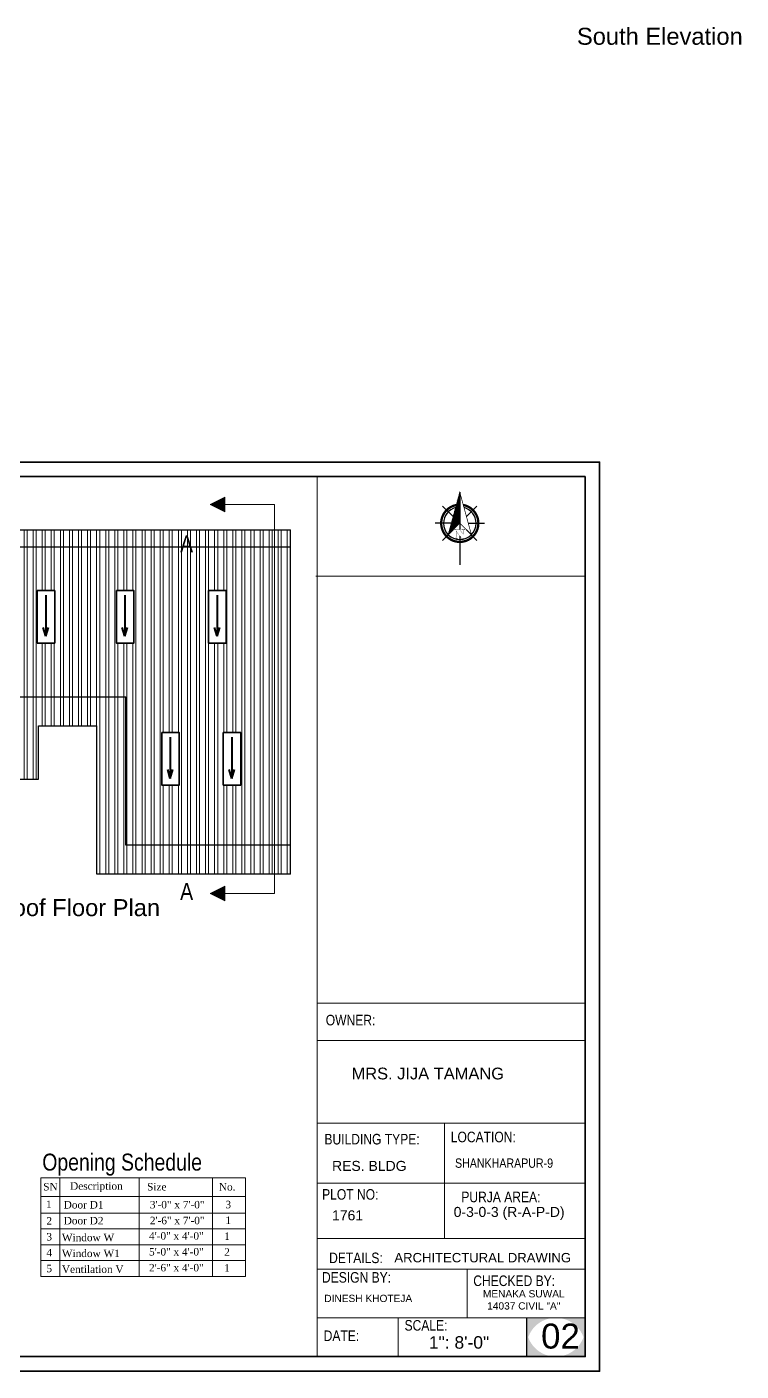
# Model space of a CAD drawing. Header units: inches. Extents: x 367408 to 389323, y -53247 to -41521.
# Drawn here: x 377001 to 377591, y -53247 to -52137 of the extents above; entities that cross this region are included whole.
import ezdxf

# ---------------------------------------------------------------- set-up
doc = ezdxf.new("R2010")
doc.units = ezdxf.units.IN
doc.header["$LTSCALE"] = 2
doc.header["$MEASUREMENT"] = 0
doc.layers.get('0').update_dxf_attribs({"linetype": 'CONTINUOUS'})
for name, color, linetype, lineweight in [('DIM_LINE', 173, 'CONTINUOUS', 20), ('DIMENTION', 140, 'CONTINUOUS', 0), ('door', 20, 'CONTINUOUS', 35), ('OUTLINE', 1, 'CONTINUOUS', 25), ('Rebars', 1, 'CONTINUOUS', 13), ('Siteplan', 7, 'CONTINUOUS', 30), ('steps', 253, 'CONTINUOUS', 20), ('TEXT', 181, 'CONTINUOUS', 25), ('WALL - A', 1, 'CONTINUOUS', 40)]:
    doc.layers.add(name, color=color, linetype=linetype, lineweight=lineweight)
doc.layers.add('Normal Wall', color=7, linetype='CONTINUOUS', lineweight=35, true_color=0xffaf89)
doc.layers.add('Rear Wall', color=7, linetype='CONTINUOUS', lineweight=20, true_color=0xd4e480)
doc.styles.get("Standard").update_dxf_attribs({"font": 'ARIALN.TTF'})
doc.styles.add('SwissBT', font='swiss.ttf', dxfattribs={"height": 12})
doc.styles.add('TIMES', font='times.ttf')
pattern_1 = [(90, (543.521, -1078.864), (-7.5, 0), []), (90, (546.021, -1076.364), (-7.5, 0), [])]

# ---------------------------------------------------------------- blocks, each defined once
blk = doc.blocks.new('*X29')
at = {"color": 0}
for p, q in [((146.95, -410.95), (147.62, -410.29)), ((147.15, -410.22), (147.62, -409.76)), ((147.35, -409.49), (147.62, -409.23)), ((147.55, -408.76), (147.62, -408.7)), ((144.76, -418.98), (147.62, -416.12)), ((144.96, -418.25), (147.62, -415.59)), ((145.16, -417.52), (147.62, -415.06)), ((145.36, -416.79), (147.62, -414.53)), ((145.56, -416.06), (147.62, -414)), ((145.76, -415.33), (147.62, -413.47)), ((145.96, -414.6), (147.62, -412.94)), ((146.16, -413.87), (147.62, -412.41)), ((146.36, -413.14), (147.62, -411.88)), ((146.55, -412.41), (147.62, -411.35)), ((146.75, -411.68), (147.62, -410.82)), ((142.76, -426.28), (147.62, -421.42)), ((142.96, -425.55), (147.62, -420.89)), ((143.16, -424.82), (147.62, -420.36)), ((143.36, -424.09), (147.62, -419.83)), ((143.56, -423.36), (147.62, -419.3)), ((143.76, -422.63), (147.62, -418.77)), ((143.96, -421.9), (147.62, -418.24)), ((144.16, -421.17), (147.62, -417.71)), ((144.36, -420.44), (147.62, -417.18)), ((144.56, -419.71), (147.62, -416.65))]:
    blk.add_line(p, q, dxfattribs=at)
blk = doc.blocks.new('NORTH_15')
for p, q in [((-2.87, 2.87), (-7.37, 7.37)), ((0, 3.66), (0, 10.62)), ((2.87, 2.87), (7.37, 7.37)), ((-13.37, 0), (2.72, 0)), ((5.49, 0), (17.83, 0)), ((-2.87, -2.87), (-7.37, -7.37)), ((0, -3.66), (0, -10.62)), ((2.87, -2.87), (7.37, -7.37))]:
    blk.add_line(p, q)
at = {"const_width": 1}
for points in [[(0, -8, 1), (0, 8, 0.359415), (-7.86, 1.52, 1)], [(-7.86, -1.52, 0.359415), (0, -8, 1)]]:
    blk.add_lwpolyline(points, format="xyb", dxfattribs=at)
for points, const_width in [([(4.96, -5.01), (-13.37, 0), (4.9, 5), (0, 0), (4.96, -5.01)], 0.3), ([(5.93, -1.55), (6, -1.55), (6.07, -1.54), (6.13, -1.53), (6.17, -1.52), (6.22, -1.51), (6.26, -1.49), (6.28, -1.47), (6.3, -1.45), (6.32, -1.42), (6.33, -1.39), (6.35, -1.34), (6.36, -1.29), (6.37, -1.23), (6.38, -1.16), (6.38, -1.08), (6.38, -1), (6.54, -1), (6.54, -2.34), (6.38, -2.34), (6.38, -2.3), (6.38, -2.23), (6.38, -2.16), (6.37, -2.09), (6.36, -2.04), (6.35, -1.99), (6.33, -1.95), (6.32, -1.91), (6.3, -1.88), (6.28, -1.86), (6.26, -1.83), (6.22, -1.81), (6.18, -1.8), (6.13, -1.78), (6.07, -1.77), (6.01, -1.76), (5.95, -1.76), (2.66, -1.76), (2.66, -2.34), (2.5, -2.34), (2.5, -0.16), (4.71, 1.44), (3.14, 1.44), (3.07, 1.44), (3, 1.43), (2.94, 1.42), (2.89, 1.41), (2.85, 1.4), (2.81, 1.38), (2.78, 1.36), (2.76, 1.34), (2.74, 1.31), (2.72, 1.27), (2.7, 1.22), (2.69, 1.17), (2.68, 1.11), (2.67, 1.04), (2.66, 0.97), (2.66, 0.89), (2.66, 0.87), (2.5, 0.87), (2.5, 2.21), (2.66, 2.21), (2.66, 2.17), (2.66, 2.09), (2.67, 2.03), (2.68, 1.97), (2.69, 1.91), (2.7, 1.86), (2.71, 1.82), (2.73, 1.78), (2.75, 1.76), (2.77, 1.74), (2.8, 1.72), (2.85, 1.7), (2.89, 1.68), (2.94, 1.67), (3, 1.66), (3.07, 1.66), (3.14, 1.66), (6.54, 1.66), (6.54, 0.75), (3.33, -1.55), (5.93, -1.55), (5.93, -1.55)], 0.1)]:
    blk.add_lwpolyline(points, dxfattribs=dict(const_width=const_width))
for start, end in [(90, 164.97304), (270, 90), (195.02696, 270)]:
    blk.add_arc((0, 0), 7, start, end)
at = {"rotation": 90}
blk.add_blockref('*X29', (-421.89, -147.62), dxfattribs=at)
blk = doc.blocks.new('A$C0BDB7EE9')
at = {"layer": 'Siteplan', "xscale": 2.999999999999779, "yscale": 2.999999999999779, "zscale": 2.999999999999779, "rotation": 247.8612575918487}
blk.add_blockref('NORTH_15', (20.2, 49.5), dxfattribs=at)
blk = doc.blocks.new('A$C327B4BBD')
at = {"layer": 'DIMENTION', "ltscale": 0.3, "xscale": 1.171875000000082, "yscale": 1.171875000000082, "zscale": 1.171875000000082, "rotation": 112.1387424081494}
blk.add_blockref('A$C0BDB7EE9', (16.1, 0), dxfattribs=at)

msp = doc.modelspace()

# ---------------------------------------------------------------- hatches: boundary and pattern name
at = {"linetype": 'ByBlock', "lineweight": 5}
for points in [[(377152.3, -52531.4), (377164.3, -52537.4), (377164.3, -52525.4)], [(377152.3, -52852.6), (377164.3, -52858.6), (377164.3, -52846.6)]]:
    msp.add_hatch(color=7, dxfattribs=at).paths.add_polyline_path(points)
msp.add_hatch(color=0).paths.add_polyline_path([(377462.2, -53202.8), (377437.9, -53202.8, -0.414214), (377462.2, -53227.1)])
at = {"layer": 'DIM_LINE'}
h = msp.add_hatch(dxfattribs=at)
h.set_pattern_fill('ANSI32', color=256, scale=20, angle=45)
h.set_pattern_definition(pattern_1)
h.paths.add_polyline_path([(377205.4, -52836.6), (377205.4, -52812.6), (377082.6, -52812.6), (377082.6, -52690.2), (376986.6, -52690.2), (376986.6, -52734.2), (376910.6, -52734.2), (376910.6, -52690.2), (376910.6, -52566.2), (377205.4, -52566.2), (377205.4, -52552.2), (376896.6, -52552.2), (376896.6, -52758.2), (377010.6, -52758.2), (377010.6, -52714.2), (377058.6, -52714.2), (377058.6, -52836.6)])
h = msp.add_hatch(dxfattribs=at)
h.set_pattern_fill('ANSI32', color=256, scale=20, angle=45)
h.set_pattern_definition(pattern_1)
h.paths.add_polyline_path([(377218.6, -52566.2), (377218.6, -52552.2), (377205.4, -52552.2), (377205.4, -52566.2)])
h = msp.add_hatch(dxfattribs=at)
h.set_pattern_fill('ANSI32', color=256, scale=20, angle=45)
h.set_pattern_definition(pattern_1)
h.paths.add_polyline_path([(377082.6, -52690.2), (377082.6, -52812.6), (377205.4, -52812.6), (377205.4, -52566.2), (376910.6, -52566.2), (376910.6, -52690.2), (376910.6, -52734.2), (376986.6, -52734.2), (376986.6, -52690.2)])
h.paths.add_polyline_path([(377126.8, -52719.7), (377126.8, -52763), (377112.3, -52763), (377112.3, -52719.7)], flags=16)
h.paths.add_polyline_path([(377151, -52645.8), (377151, -52602.5), (377165.5, -52602.5), (377165.5, -52645.8)], flags=16)
h.paths.add_polyline_path([(377163.1, -52719.7), (377177.6, -52719.7), (377177.6, -52763), (377163.1, -52763)], flags=16)
h.paths.add_polyline_path([(377089.3, -52645.8), (377074.8, -52645.8), (377074.8, -52602.5), (377089.3, -52602.5)], flags=16)
h.paths.add_polyline_path([(377023.9, -52645.8), (377009.5, -52645.8), (377009.5, -52602.5), (377023.9, -52602.5)], flags=16)
h.paths.add_polyline_path([(376955.2, -52645.8), (376940.8, -52645.8), (376940.8, -52602.5), (376955.2, -52602.5)], flags=16)
h = msp.add_hatch(dxfattribs=at)
h.set_pattern_fill('ANSI32', color=256, scale=20, angle=45)
h.set_pattern_definition(pattern_1)
h.paths.add_polyline_path([(377218.6, -52566.2), (377205.4, -52566.2), (377205.4, -52812.6), (377218.6, -52812.6)])
h = msp.add_hatch(dxfattribs=at)
h.set_pattern_fill('ANSI32', color=256, scale=20, angle=45)
h.set_pattern_definition(pattern_1)
h.paths.add_polyline_path([(377218.6, -52812.6), (377205.4, -52812.6), (377205.4, -52836.6), (377218.6, -52836.6)])
at = {"layer": 'TEXT'}
for points in [[(377437.9, -53202.8), (377413.6, -53202.8), (377413.6, -53227.1, -0.414214)], [(377437.9, -53202.8), (377413.6, -53202.8), (377413.6, -53227.1, -0.414214)], [(377462.2, -53202.8), (377437.9, -53202.8, -0.414214), (377462.2, -53227.1)], [(377413.6, -53210.6), (377413.6, -53234.9), (377437.9, -53234.9, -0.414214)], [(377413.6, -53210.6), (377413.6, -53234.9), (377437.9, -53234.9, -0.414214)], [(377462.2, -53210.6, -0.414214), (377437.9, -53234.9), (377462.2, -53234.9)], [(377462.2, -53210.6, -0.414214), (377437.9, -53234.9), (377462.2, -53234.9)]]:
    msp.add_hatch(color=0, dxfattribs=at).paths.add_polyline_path(points)

# ---------------------------------------------------------------- linework, layer by layer
at = {"color": 7, "linetype": 'ByBlock', "lineweight": 5}
for p, q in [((377152.3, -52531.4), (377164.3, -52525.4)), ((377164.3, -52537.4), (377164.3, -52525.4)), ((377164.3, -52537.4), (377152.3, -52531.4)), ((377205.4, -52531.4), (377164.3, -52531.4)), ((377205.4, -52852.6), (377205.4, -52531.4)), ((377152.3, -52852.6), (377164.3, -52846.6)), ((377164.3, -52858.6), (377164.3, -52846.6)), ((377164.3, -52858.6), (377152.3, -52852.6)), ((377205.4, -52852.6), (377164.3, -52852.6))]:
    msp.add_line(p, q, dxfattribs=at)
at = {"color": 0}
msp.add_line((377413.6, -53202.8), (377413.6, -53234.9), dxfattribs=at)
msp.add_line((377413.6, -53202.8), (377413.6, -53234.9), dxfattribs=at)
at = {"layer": 'DIM_LINE'}
for points in [[(377009.5, -52645.8), (377023.9, -52645.8), (377023.9, -52602.5), (377009.5, -52602.5)], [(377074.8, -52645.8), (377089.3, -52645.8), (377089.3, -52602.5), (377074.8, -52602.5)], [(377151, -52645.8), (377165.5, -52645.8), (377165.5, -52602.5), (377151, -52602.5)], [(377112.3, -52763), (377126.8, -52763), (377126.8, -52719.7), (377112.3, -52719.7)], [(377163.1, -52763), (377177.6, -52763), (377177.6, -52719.7), (377163.1, -52719.7)]]:
    msp.add_lwpolyline(points, close=True, dxfattribs=at)
at = {"layer": 'door', "ltscale": 0.5}
for points in [[(377009.5, -52602.5), (377023.9, -52602.5), (377023.9, -52645.8), (377009.5, -52645.8)], [(377074.8, -52602.5), (377089.3, -52602.5), (377089.3, -52645.8), (377074.8, -52645.8)], [(377151, -52602.5), (377165.5, -52602.5), (377165.5, -52645.8), (377151, -52645.8)], [(377112.3, -52719.7), (377126.8, -52719.7), (377126.8, -52763), (377112.3, -52763)], [(377163.1, -52719.7), (377177.6, -52719.7), (377177.6, -52763), (377163.1, -52763)]]:
    msp.add_lwpolyline(points, close=True, dxfattribs=at)
at = {"layer": 'Normal Wall'}
for points in [[(376416.1, -52496.3), (377474.1, -52496.3), (377474.1, -53246.9), (376416.1, -53246.9)], [(376416.1, -52496.3), (377474.1, -52496.3), (377474.1, -53246.9), (376416.1, -53246.9)], [(377462.2, -52508.2), (376439.9, -52508.2), (376439.9, -53234.9), (377462.2, -53234.9)], [(377462.2, -52508.2), (376439.9, -52508.2), (376439.9, -53234.9), (377462.2, -53234.9)]]:
    msp.add_lwpolyline(points, close=True, dxfattribs=at)
at = {"layer": 'OUTLINE'}
for p, q in [((376896.6, -52552.2), (377218.6, -52552.2)), ((377218.6, -52836.6), (377218.6, -52552.2)), ((376910.6, -52566.2), (377218.6, -52566.2)), ((376986.6, -52690.2), (377082.6, -52690.2)), ((377082.6, -52812.6), (377082.6, -52690.2)), ((377010.6, -52714.2), (377058.6, -52714.2)), ((377010.6, -52758.2), (377010.6, -52714.2)), ((377058.6, -52836.6), (377058.6, -52714.2)), ((376896.6, -52758.2), (377010.6, -52758.2)), ((377218.6, -52812.6), (377082.6, -52812.6)), ((377218.6, -52836.6), (377058.6, -52836.6))]:
    msp.add_line(p, q, dxfattribs=at)
at = {"layer": 'Rear Wall'}
for p, q in [((377240.8, -52952.5), (377240.8, -52508.2)), ((377239.6, -52590.5), (377462.2, -52590.5)), ((377240.8, -52943.2), (377462.2, -52943.2)), ((377240.8, -52943.2), (377462.2, -52943.2)), ((377240.8, -52943.2), (377462.2, -52943.2)), ((377240.8, -52943.2), (377462.2, -52943.2)), ((377240.8, -52974), (377462.2, -52974)), ((377240.8, -52974), (377462.2, -52974)), ((377240.8, -53042.1), (377462.2, -53042.1)), ((377240.8, -53042.1), (377462.2, -53042.1)), ((377346, -53042.1), (377346, -53128)), ((377346, -53042.1), (377346, -53137.3)), ((377240.8, -53091.6), (377462.2, -53091.6)), ((377240.8, -53091.6), (377462.2, -53091.6)), ((377240.8, -53137.3), (377462.2, -53137.3)), ((377240.8, -53162.7), (377462.2, -53162.7)), ((377240.8, -53162.7), (377462.2, -53162.7)), ((377364.6, -53202.8), (377364.6, -53162.7)), ((377364.6, -53202.8), (377364.6, -53162.7)), ((377240.8, -53202.8), (377462.2, -53202.8)), ((377240.8, -53202.8), (377462.2, -53202.8)), ((377307.5, -53202.8), (377307.5, -53234.9)), ((377307.5, -53202.8), (377307.5, -53234.9))]:
    msp.add_line(p, q, dxfattribs=at)
msp.add_lwpolyline([(377240.8, -52943.2), (377462.2, -52943.2), (377462.2, -53234.9), (377240.8, -53234.9)], close=True, dxfattribs=at)
msp.add_lwpolyline([(377240.8, -52943.2), (377462.2, -52943.2), (377462.2, -53234.9), (377240.8, -53234.9)], close=True, dxfattribs=at)
at = {"layer": 'steps', "color": 7, "lineweight": 5, "ltscale": 0.3}
for p, q in [((377012.3, -53087.4), (377181.5, -53087.4)), ((377012.3, -53168.7), (377012.3, -53087.4)), ((377028.2, -53087.4), (377028.2, -53168.7)), ((377093.6, -53087.4), (377093.6, -53168.7)), ((377154.2, -53087.4), (377154.2, -53168.7)), ((377181.5, -53087.4), (377181.5, -53168.7)), ((377012.3, -53102.8), (377181.5, -53102.8)), ((377012.3, -53102.8), (377181.5, -53102.8)), ((377012.3, -53116.4), (377181.5, -53116.4)), ((377012.3, -53129.5), (377181.5, -53129.5)), ((377012.3, -53142.6), (377181.5, -53142.6)), ((377012.3, -53155.6), (377181.5, -53155.6)), ((377012.3, -53168.7), (377181.5, -53168.7))]:
    msp.add_line(p, q, dxfattribs=at)
at = {"layer": 'WALL - A'}
for p, q in [((377016.5, -52606.2), (377016.5, -52640.2)), ((377081.9, -52606.2), (377081.9, -52640.2)), ((377158.1, -52606.2), (377158.1, -52640.2)), ((377016.5, -52640.2), (377014.4, -52632.9)), ((377016.5, -52640.2), (377018.7, -52632.9)), ((377081.9, -52640.2), (377079.7, -52632.9)), ((377081.9, -52640.2), (377084, -52632.9)), ((377158.1, -52640.2), (377155.9, -52632.9)), ((377158.1, -52640.2), (377160.2, -52632.9)), ((377119.3, -52723.5), (377119.3, -52757.5)), ((377170.2, -52723.5), (377170.2, -52757.5)), ((377119.3, -52757.5), (377117.2, -52750.2)), ((377119.3, -52757.5), (377121.5, -52750.2)), ((377170.2, -52757.5), (377168, -52750.2)), ((377170.2, -52757.5), (377172.3, -52750.2))]:
    msp.add_line(p, q, dxfattribs=at)

# ---------------------------------------------------------------- block references
at = {"layer": 'Rebars', "xscale": 0.5459999999999999, "yscale": 0.5459999999999999, "zscale": 0.5459999999999999, "rotation": 270}
msp.add_blockref('A$C327B4BBD', (377358.5, -52572.3), dxfattribs=at)

# ---------------------------------------------------------------- texts
at = {"color": 0}
for s, p in [('OWNER:', (377247.8, -52961.4)), ('LOCATION:', (377351.1, -53057.9))]:
    msp.add_text(s, height=8.7, dxfattribs=at).set_placement(p)
at = {"color": 7, "linetype": 'ByBlock', "lineweight": 5}
msp.add_text('Opening Schedule', height=14, dxfattribs=at).set_placement((377013.6, -53081.3))
at = {"color": 7, "linetype": 'ByBlock', "lineweight": 5, "char_height": 14}
for s, insert, width, attachment_point in [('{\\fArial CE|b0|i0|c0|p34;South Elevation}', (377523.8, -52144.9), 235.547, 5), ('A', (377138.2, -52570.9), 26.58, 9), ('A', (377138.2, -52857.8), 26.58, 9), ('{\\fArial CE|b0|i0|c0|p34;Roof\\fArial CE|b0|i0|c238|p34; Floor Plan}', (377043, -52864.3), 235.547, 5)]:
    msp.add_mtext(s, dxfattribs=dict(at, insert=insert, width=width, attachment_point=attachment_point))
at = {"layer": 'steps', "color": 7, "lineweight": 5, "ltscale": 0.3, "style": 'TIMES'}
for s, height, p in [('SN', 6.17, (377014.4, -53097.7)), ('Description', 6.169, (377036.6, -53097.1)), ('Size', 6.17, (377100.2, -53097.7)), ('No.', 6.17, (377159.5, -53097.8)), ('1', 6.17, (377016.7, -53112.2)), ('Door D1', 6.17, (377031.3, -53112.6)), ('3\'-0" x 7\'-0"', 6.169, (377102.5, -53112.5)), ('3', 6.17, (377164.9, -53112.4)), ('2', 6.17, (377017, -53125.9)), ('Door D2', 6.17, (377031.3, -53125.7)), ('2\'-6" x 7\'-0"', 6.169, (377102.5, -53125.6)), ('1', 6.17, (377164.9, -53125.4)), ('3', 6.17, (377017, -53139)), ('Window W', 6.17, (377029.8, -53139.6)), ('4\'-0" x 4\'-0"', 6.169, (377101.8, -53138.3)), ('1', 6.17, (377163.9, -53138.5)), ('4', 6.17, (377017, -53152.1)), ('Window W1', 6.17, (377029.8, -53152.7)), ('5\'-0" x 4\'-0"', 6.169, (377101.8, -53151.4)), ('2', 6.17, (377163.9, -53151.6)), ('5', 6.17, (377017, -53165.2)), ('Ventilation V', 6.169, (377029.8, -53165.8)), ('2\'-6" x 4\'-0"', 6.169, (377101.8, -53164.5)), ('1', 6.17, (377163.9, -53164.7))]:
    msp.add_text(s, height=height, dxfattribs=at).set_placement(p)
at = {"layer": 'TEXT', "color": 0}
for s, height, p in [('OWNER:', 8.7, (377247.8, -52961.4)), ('LOCATION:', 8.7, (377351.1, -53057.9)), ('CHECKED BY:', 8.704, (377369.7, -53176.6)), ('CHECKED BY:', 8.704, (377369.7, -53176.6)), ('SCALE:', 8.7, (377312.9, -53213.4)), ('SCALE:', 8.7, (377312.9, -53213.4))]:
    msp.add_text(s, height=height, dxfattribs=at).set_placement(p)
at = {"layer": 'TEXT', "color": 0, "linetype": 'ByBlock', "style": 'SwissBT'}
for s, insert, char_height, width, attachment_point in [('MRS. JIJA TAMANG', (377332.1, -52996.3), 9.72, 217.511, 2), ('ARCHITECTURAL DRAWING', (377304.5, -53149.3), 7.74, 268.532, 1), ('MENAKA SUWAL\\P14037 CIVIL "A"', (377411.4, -53180), 6, 88.549, 2), ('DINESH KHOTEJA', (377246.6, -53183.8), 6, 201.528, 1)]:
    msp.add_mtext(s, dxfattribs=dict(at, insert=insert, char_height=char_height, width=width, attachment_point=attachment_point))
at = {"layer": 'TEXT', "color": 0, "attachment_point": 1}
for s, insert, char_height, width in [('BUILDING TYPE:', (377246.7, -53051), 8.704, 148.555), ('BUILDING TYPE:', (377246.7, -53051), 8.704, 148.555), ('PLOT NO: ', (377244.8, -53096.6), 8.7, 138.027), ('PLOT NO: ', (377244.8, -53096.6), 8.7, 138.027), ('PURJA AREA:', (377359.8, -53098.7), 8.704, 197.582), ('PURJA AREA:', (377359.8, -53098.7), 8.704, 197.582), ('DETAILS: ', (377250.6, -53149), 8.7, 138.027), ('DESIGN BY:', (377244.7, -53165.1), 8.7, 138.027), ('DESIGN BY:', (377244.7, -53165.1), 8.7, 138.027), ('DATE:', (377246.1, -53213.3), 8.7, 34.818)]:
    msp.add_mtext(s, dxfattribs=dict(at, insert=insert, char_height=char_height, width=width))
at = {"layer": 'TEXT', "color": 0, "style": 'SwissBT'}
for s, insert, char_height, width, attachment_point in [('RES. BLDG', (377253, -53073.3), 8.26, 163.214, 1), ('RES. BLDG', (377253, -53073.3), 8.26, 163.214, 1), ('1761', (377253, -53114.1), 8.26, 163.214, 1), ('0-3-0-3 (R-A-P-D)', (377399.3, -53111.3), 8.256, 163.214, 2), ('02', (377425.7, -53207.6), 20.64, 20.158, 1)]:
    msp.add_mtext(s, dxfattribs=dict(at, insert=insert, char_height=char_height, width=width, attachment_point=attachment_point))
at = {"layer": 'TEXT', "color": 0, "linetype": 'ByBlock', "insert": (377354.6, -53071.3), "char_height": 7.671, "attachment_point": 1}
msp.add_mtext_dynamic_manual_height_columns('SHANKHARAPUR-9', width=381.035, gutter_width=1.53, heights=[0], dxfattribs=at)
at = {"layer": 'TEXT', "color": 0, "ltscale": 0.5, "insert": (377333, -53218), "char_height": 10.32, "width": 127.534, "attachment_point": 1, "style": 'SwissBT'}
msp.add_mtext('1": 8\'-0"', dxfattribs=at)
msp.add_mtext('1": 8\'-0"', dxfattribs=at)

doc.saveas('drawing.dxf')
